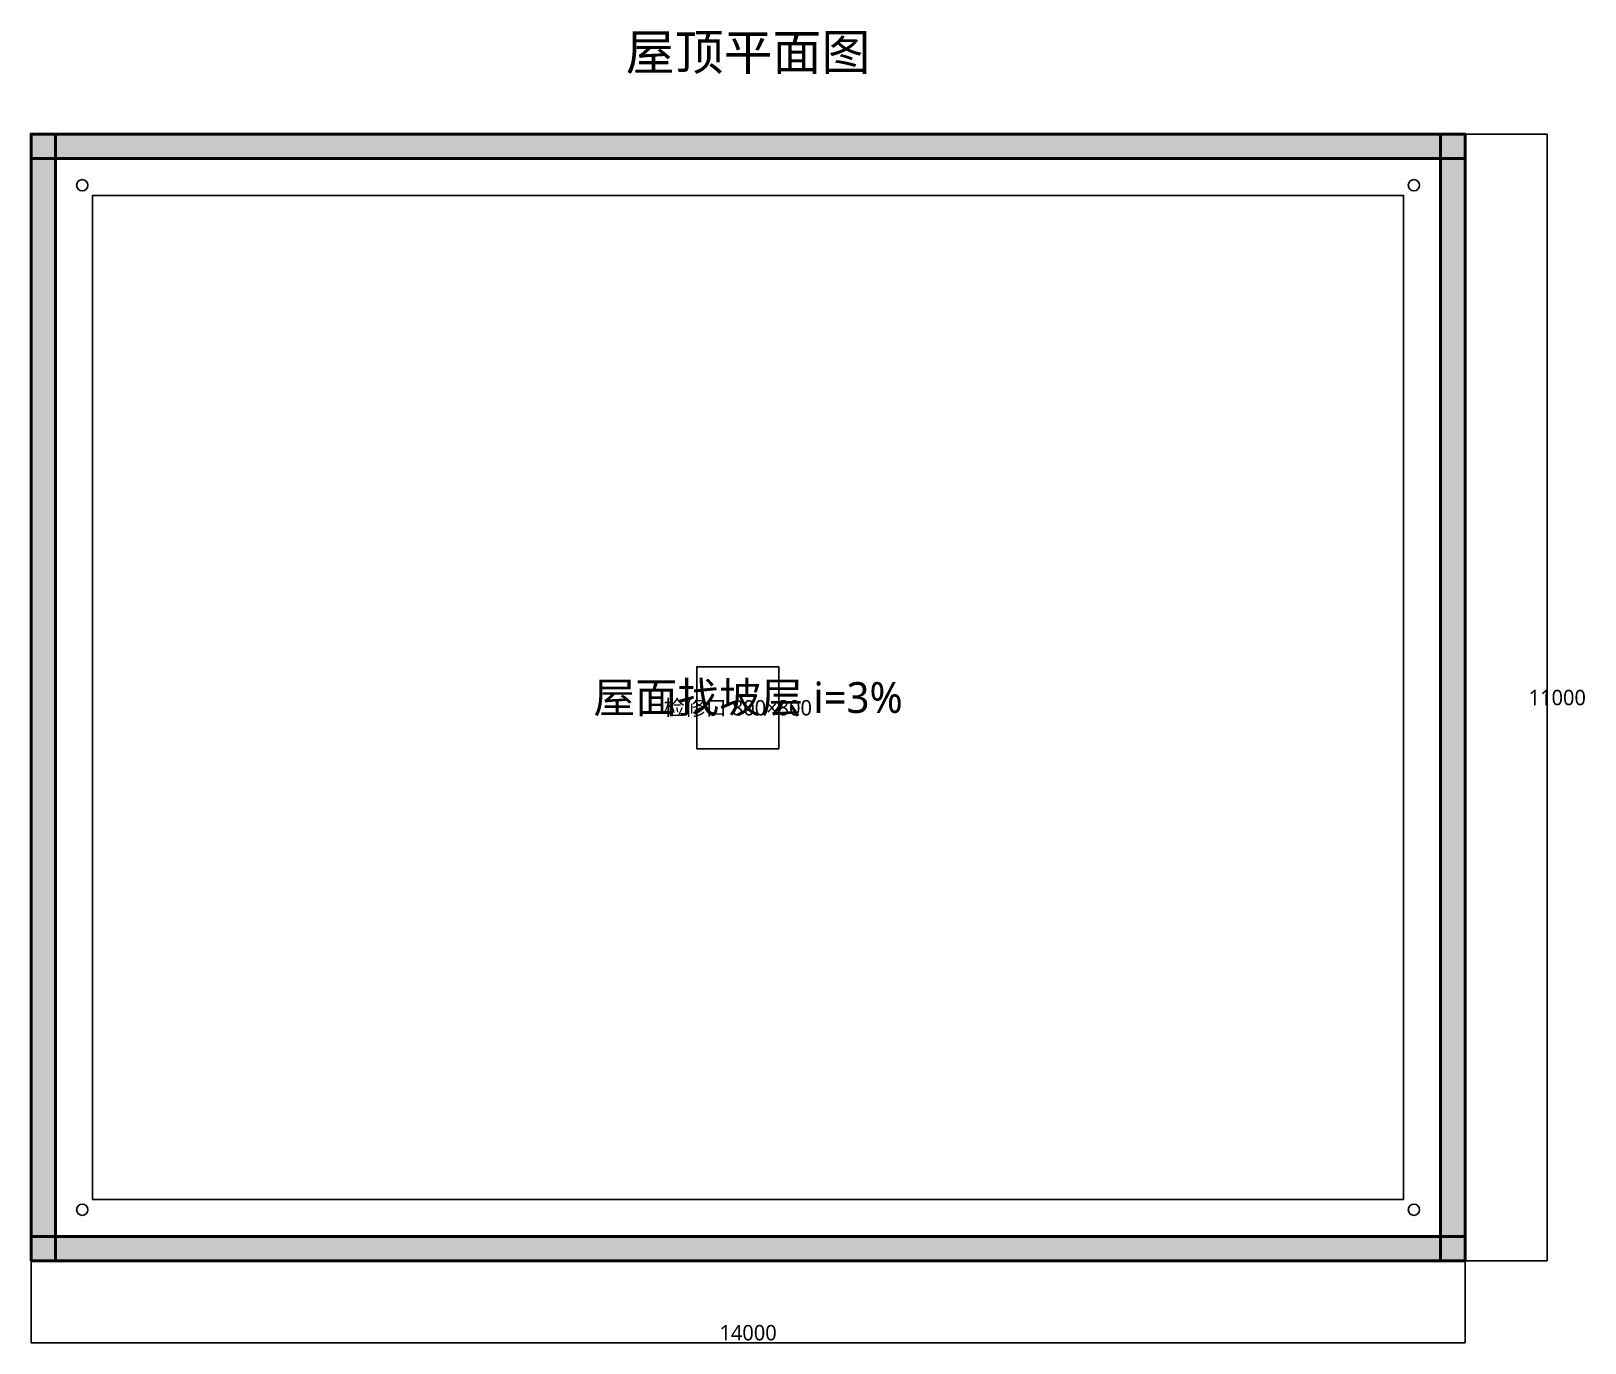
# Model space of a CAD drawing. Header units: millimetres. Extents: x 0 to 15170, y -800 to 12005.
import ezdxf
from ezdxf.enums import TextEntityAlignment as Align

# ---------------------------------------------------------------- set-up
doc = ezdxf.new("R2010")
doc.units = ezdxf.units.MM
for name, color, linetype in [('DIM', 1, 'Continuous'), ('FIXTURE', 8, 'Continuous'), ('TEXT', 250, 'Continuous'), ('WALL', 250, 'Continuous'), ('WALL-FILL', 250, 'Continuous')]:
    doc.layers.add(name, color=color, linetype=linetype)
doc.styles.add('CJK', font='NotoSansCJK-Regular.ttc')

msp = doc.modelspace()

# ---------------------------------------------------------------- hatches: boundary and pattern name
at = {"layer": 'WALL-FILL'}
for points in [[(0, 10760), (14000, 10760), (14000, 11000), (0, 11000), (0, 10760)], [(0, 0), (240, 0), (240, 11000), (0, 11000), (0, 0)], [(13760, 0), (14000, 0), (14000, 11000), (13760, 11000), (13760, 0)], [(0, 0), (14000, 0), (14000, 240), (0, 240), (0, 0)]]:
    msp.add_hatch(color=250, dxfattribs=at).paths.add_polyline_path(points)

# ---------------------------------------------------------------- linework, layer by layer
at = {"layer": 'DIM', "color": 1}
for p, q in [((14000, 11000), (14800, 11000)), ((14800, 0), (14800, 11000)), ((0, 0), (0, -800)), ((14000, 0), (14000, -800)), ((14000, 0), (14800, 0)), ((0, -800), (14000, -800))]:
    msp.add_line(p, q, dxfattribs=at)
at = {"layer": 'DIM', "color": 8}
msp.add_lwpolyline([(600, 600), (13400, 600), (13400, 10400), (600, 10400), (600, 600)], close=True, dxfattribs=at)
at = {"layer": 'FIXTURE', "color": 250}
msp.add_lwpolyline([(6500, 5000), (7300, 5000), (7300, 5800), (6500, 5800), (6500, 5000)], close=True, dxfattribs=at)
for centre in [(500, 10500), (13500, 10500), (500, 500), (13500, 500)]:
    msp.add_circle(centre, 55, dxfattribs=at)
at = {"layer": 'WALL', "color": 250, "lineweight": 50}
for points in [[(0, 10760), (14000, 10760), (14000, 11000), (0, 11000), (0, 10760)], [(0, 0), (240, 0), (240, 11000), (0, 11000), (0, 0)], [(13760, 0), (14000, 0), (14000, 11000), (13760, 11000), (13760, 0)], [(0, 0), (14000, 0), (14000, 240), (0, 240), (0, 0)]]:
    msp.add_lwpolyline(points, close=True, dxfattribs=at)

# ---------------------------------------------------------------- texts
at = {"layer": 'DIM', "color": 1, "style": 'CJK'}
for s, p in [('11000', (14900, 5500)), ('14000', (7000, -700))]:
    msp.add_text(s, height=150, dxfattribs=at).set_placement(p, align=Align.MIDDLE_CENTER)
at = {"layer": 'TEXT', "color": 250, "style": 'CJK'}
for s, height, p in [('屋顶平面图', 350, (7000, 11800)), ('屋面找坡层 i=3%', 300, (7000, 5500)), ('检修口 800×800', 150, (6900, 5400))]:
    msp.add_text(s, height=height, dxfattribs=at).set_placement(p, align=Align.MIDDLE_CENTER)

doc.saveas('drawing.dxf')
